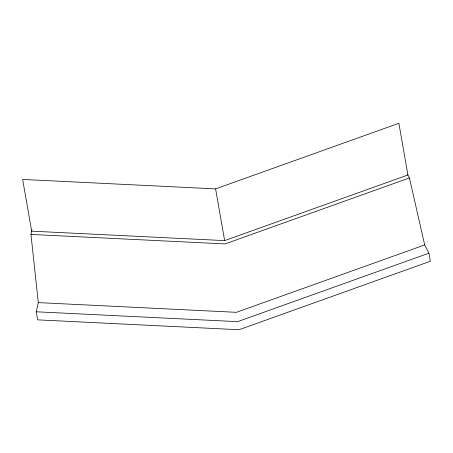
<?xml version="1.0" encoding="UTF-8"?>
<svg xmlns="http://www.w3.org/2000/svg" width="453" height="453" viewBox="0 0 453 453"><rect width="100%" height="100%" fill="white"/><g stroke="black" fill="none" stroke-linecap="round" stroke-linejoin="round"><path stroke-width="0.68" d="M407.609 174.411L409.427 177.927L424.688 244.931L428.94 253.17L430.35 261.251L239.065 329.727L37.69 319.863L36.28 311.783L38.29 302.61L30.963 234.422L31.965 229.858M215.6 188.884L398.883 123.273L407.915 175L224.631 240.611L31.676 231.16L22.65 179.433L215.6 188.884L224.631 240.611M409.427 177.927L225.056 243.924L30.963 234.422M424.688 244.931L236.455 312.315L38.29 302.61M428.94 253.17L237.655 321.647L36.28 311.783"/></g></svg>
